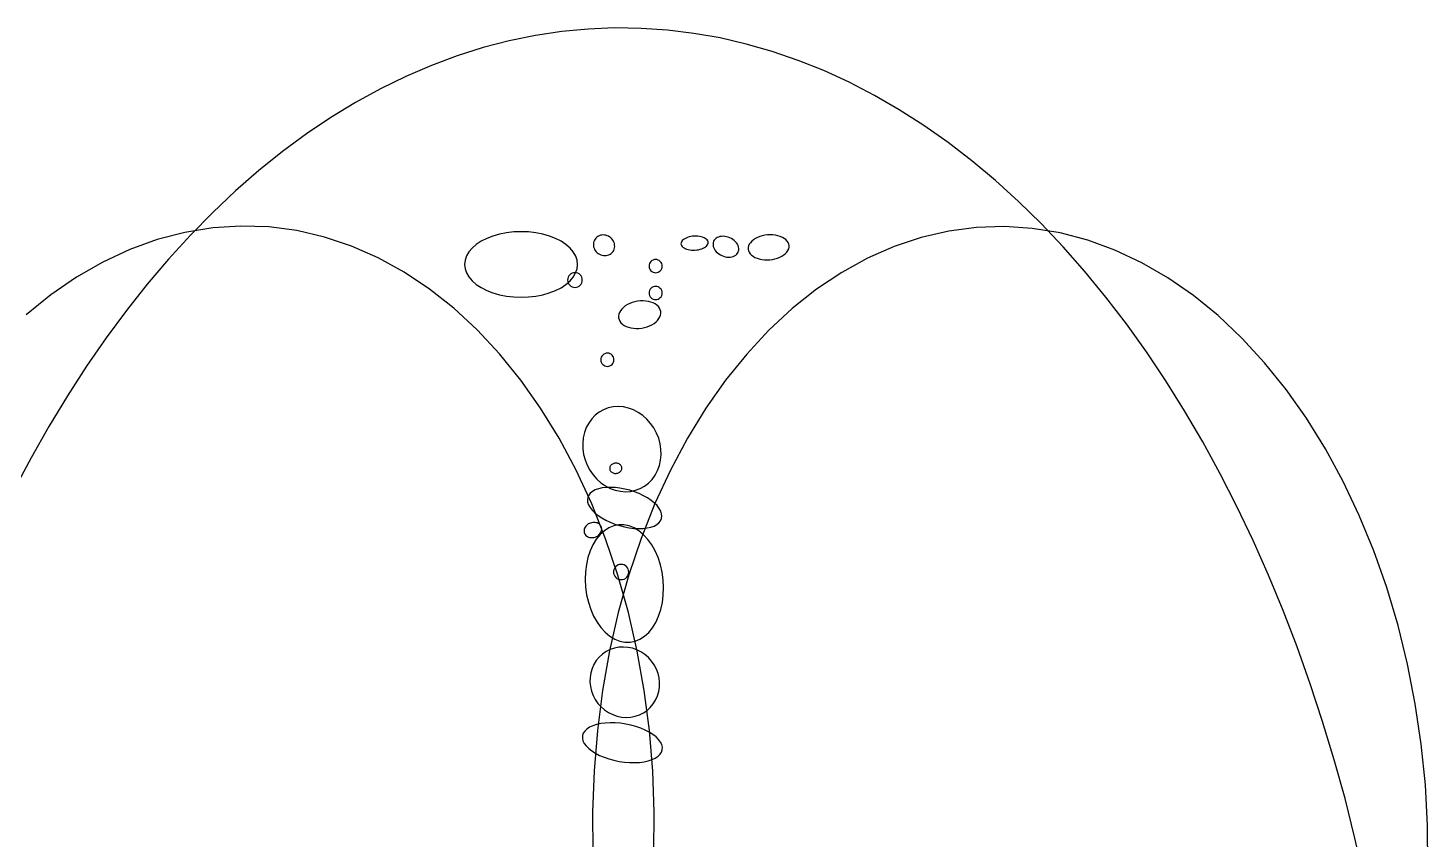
# Model space of a CAD drawing. Extents: x -1 to 217, y -22 to 302.
# Drawn here: x 35.5 to 99.3, y 101.5 to 138.5 of the extents above; entities that cross this region are included whole.
import ezdxf

# ---------------------------------------------------------------- set-up
doc = ezdxf.new("R2010")
doc.units = 0

msp = doc.modelspace()

# ---------------------------------------------------------------- linework, layer by layer
at = {"layer": 'CIRCLES'}
for p, q in [((63.836, 127.771), (63.819, 127.715)), ((63.864, 127.823), (63.836, 127.771)), ((63.901, 127.869), (63.864, 127.823)), ((63.947, 127.906), (63.901, 127.869)), ((63.999, 127.934), (63.947, 127.906)), ((64.055, 127.951), (63.999, 127.934)), ((64.114, 127.957), (64.055, 127.951)), ((64.173, 127.951), (64.114, 127.957)), ((64.229, 127.934), (64.173, 127.951)), ((64.281, 127.906), (64.229, 127.934)), ((64.327, 127.869), (64.281, 127.906)), ((64.364, 127.823), (64.327, 127.869)), ((64.392, 127.771), (64.364, 127.823)), ((64.409, 127.715), (64.392, 127.771)), ((60.122, 127.149), (60.103, 127.086)), ((60.153, 127.207), (60.122, 127.149)), ((60.194, 127.258), (60.153, 127.207)), ((60.245, 127.299), (60.194, 127.258)), ((60.303, 127.33), (60.245, 127.299)), ((60.366, 127.349), (60.303, 127.33)), ((60.431, 127.356), (60.366, 127.349)), ((60.496, 127.349), (60.431, 127.356)), ((60.559, 127.33), (60.496, 127.349)), ((60.617, 127.299), (60.559, 127.33)), ((60.667, 127.258), (60.617, 127.299)), ((60.709, 127.207), (60.667, 127.258)), ((60.74, 127.149), (60.709, 127.207)), ((60.759, 127.086), (60.74, 127.149)), ((63.819, 127.715), (63.813, 127.656)), ((63.813, 127.656), (63.819, 127.597)), ((63.819, 127.597), (63.836, 127.541)), ((63.836, 127.541), (63.864, 127.489)), ((63.864, 127.489), (63.901, 127.443)), ((63.901, 127.443), (63.947, 127.406)), ((63.947, 127.406), (63.999, 127.378)), ((63.999, 127.378), (64.055, 127.361)), ((64.055, 127.361), (64.114, 127.355)), ((64.114, 127.355), (64.173, 127.361)), ((64.173, 127.361), (64.229, 127.378)), ((64.229, 127.378), (64.281, 127.406)), ((64.281, 127.406), (64.327, 127.443)), ((64.327, 127.443), (64.364, 127.489)), ((64.364, 127.489), (64.392, 127.541)), ((64.392, 127.541), (64.409, 127.597)), ((64.415, 127.656), (64.409, 127.715)), ((64.409, 127.597), (64.415, 127.656)), ((60.103, 127.086), (60.096, 127.021)), ((60.096, 127.021), (60.103, 126.956)), ((60.103, 126.956), (60.122, 126.893)), ((60.122, 126.893), (60.153, 126.835)), ((60.153, 126.835), (60.194, 126.785)), ((60.194, 126.785), (60.245, 126.743)), ((60.245, 126.743), (60.303, 126.712)), ((60.303, 126.712), (60.366, 126.693)), ((60.366, 126.693), (60.431, 126.686)), ((60.431, 126.686), (60.496, 126.693)), ((60.496, 126.693), (60.559, 126.712)), ((60.559, 126.712), (60.617, 126.743)), ((60.617, 126.743), (60.667, 126.785)), ((60.667, 126.785), (60.709, 126.835)), ((60.709, 126.835), (60.74, 126.893)), ((60.74, 126.893), (60.759, 126.956)), ((60.766, 127.021), (60.759, 127.086)), ((60.759, 126.956), (60.766, 127.021)), ((63.819, 126.487), (63.813, 126.428)), ((63.836, 126.544), (63.819, 126.487)), ((63.864, 126.596), (63.836, 126.544)), ((63.901, 126.641), (63.864, 126.596)), ((63.947, 126.679), (63.901, 126.641)), ((63.999, 126.706), (63.947, 126.679)), ((64.055, 126.724), (63.999, 126.706)), ((64.114, 126.729), (64.055, 126.724)), ((64.173, 126.724), (64.114, 126.729)), ((64.229, 126.706), (64.173, 126.724)), ((64.281, 126.679), (64.229, 126.706)), ((64.327, 126.641), (64.281, 126.679)), ((64.364, 126.596), (64.327, 126.641)), ((64.392, 126.544), (64.364, 126.596)), ((64.409, 126.487), (64.392, 126.544)), ((64.415, 126.428), (64.409, 126.487)), ((63.813, 126.428), (63.819, 126.37)), ((63.819, 126.37), (63.836, 126.313)), ((63.836, 126.313), (63.864, 126.261)), ((63.864, 126.261), (63.901, 126.216)), ((63.901, 126.216), (63.947, 126.178)), ((63.947, 126.178), (63.999, 126.151)), ((63.999, 126.151), (64.055, 126.133)), ((64.055, 126.133), (64.114, 126.128)), ((64.114, 126.128), (64.173, 126.133)), ((64.173, 126.133), (64.229, 126.151)), ((64.229, 126.151), (64.281, 126.178)), ((64.281, 126.178), (64.327, 126.216)), ((64.327, 126.216), (64.364, 126.261)), ((64.364, 126.261), (64.392, 126.313)), ((64.392, 126.313), (64.409, 126.37)), ((64.409, 126.37), (64.415, 126.428)), ((61.617, 123.439), (61.612, 123.38)), ((61.612, 123.38), (61.617, 123.322)), ((61.635, 123.496), (61.617, 123.439)), ((61.617, 123.322), (61.635, 123.265)), ((61.662, 123.548), (61.635, 123.496)), ((61.7, 123.593), (61.662, 123.548)), ((61.745, 123.631), (61.7, 123.593)), ((61.797, 123.658), (61.745, 123.631)), ((61.854, 123.676), (61.797, 123.658)), ((61.913, 123.681), (61.854, 123.676)), ((61.971, 123.676), (61.913, 123.681)), ((62.028, 123.658), (61.971, 123.676)), ((62.08, 123.631), (62.028, 123.658)), ((62.125, 123.593), (62.08, 123.631)), ((62.163, 123.548), (62.125, 123.593)), ((62.19, 123.496), (62.163, 123.548)), ((62.208, 123.439), (62.19, 123.496)), ((62.19, 123.265), (62.208, 123.322)), ((62.213, 123.38), (62.208, 123.439)), ((62.208, 123.322), (62.213, 123.38)), ((61.635, 123.265), (61.662, 123.213)), ((61.662, 123.213), (61.7, 123.168)), ((61.7, 123.168), (61.745, 123.13)), ((61.745, 123.13), (61.797, 123.103)), ((61.797, 123.103), (61.854, 123.085)), ((61.854, 123.085), (61.913, 123.08)), ((61.913, 123.08), (61.971, 123.085)), ((61.971, 123.085), (62.028, 123.103)), ((62.028, 123.103), (62.08, 123.13)), ((62.08, 123.13), (62.125, 123.168)), ((62.125, 123.168), (62.163, 123.213)), ((62.163, 123.213), (62.19, 123.265)), ((62.197, 113.763), (62.191, 113.695)), ((62.191, 113.695), (62.197, 113.628)), ((62.217, 113.828), (62.197, 113.763)), ((62.249, 113.888), (62.217, 113.828)), ((62.293, 113.941), (62.249, 113.888)), ((62.345, 113.984), (62.293, 113.941)), ((62.405, 114.016), (62.345, 113.984)), ((62.471, 114.036), (62.405, 114.016)), ((62.538, 114.043), (62.471, 114.036)), ((62.606, 114.036), (62.538, 114.043)), ((62.671, 114.016), (62.606, 114.036)), ((62.731, 113.984), (62.671, 114.016)), ((62.784, 113.941), (62.731, 113.984)), ((62.827, 113.888), (62.784, 113.941)), ((62.859, 113.828), (62.827, 113.888)), ((62.879, 113.763), (62.859, 113.828)), ((62.886, 113.695), (62.879, 113.763)), ((62.879, 113.628), (62.886, 113.695)), ((62.197, 113.628), (62.217, 113.562)), ((62.217, 113.562), (62.249, 113.502)), ((62.249, 113.502), (62.293, 113.45)), ((62.293, 113.45), (62.345, 113.406)), ((62.345, 113.406), (62.405, 113.374)), ((62.405, 113.374), (62.471, 113.355)), ((62.471, 113.355), (62.538, 113.348)), ((62.538, 113.348), (62.606, 113.355)), ((62.606, 113.355), (62.671, 113.374)), ((62.671, 113.374), (62.731, 113.406)), ((62.731, 113.406), (62.784, 113.45)), ((62.784, 113.45), (62.827, 113.502)), ((62.827, 113.502), (62.859, 113.562)), ((62.859, 113.562), (62.879, 113.628))]:
    msp.add_line(p, q, dxfattribs=at)
at = {"layer": 'ELLIPSES'}
for p, q in [((58.632, 138.18), (57.436, 137.935)), ((59.832, 138.36), (58.632, 138.18)), ((61.036, 138.474), (59.832, 138.36)), ((62.242, 138.524), (61.036, 138.474)), ((63.447, 138.507), (62.242, 138.524)), ((64.652, 138.426), (63.447, 138.507)), ((65.855, 138.279), (64.652, 138.426)), ((67.053, 138.068), (65.855, 138.279)), ((68.247, 137.791), (67.053, 138.068)), ((56.245, 137.626), (55.062, 137.252)), ((57.436, 137.935), (56.245, 137.626)), ((69.434, 137.45), (68.247, 137.791)), ((70.614, 137.045), (69.434, 137.45)), ((53.887, 136.815), (52.722, 136.314)), ((55.062, 137.252), (53.887, 136.815)), ((71.784, 136.576), (70.614, 137.045)), ((52.722, 136.314), (51.568, 135.75)), ((72.944, 136.044), (71.784, 136.576)), ((74.092, 135.449), (72.944, 136.044)), ((51.568, 135.75), (50.426, 135.124)), ((75.227, 134.793), (74.092, 135.449)), ((50.426, 135.124), (49.298, 134.436)), ((76.348, 134.075), (75.227, 134.793)), ((49.298, 134.436), (48.185, 133.688)), ((48.185, 133.688), (47.089, 132.879)), ((77.453, 133.297), (76.348, 134.075)), ((47.089, 132.879), (46.009, 132.012)), ((78.542, 132.459), (77.453, 133.297)), ((79.612, 131.564), (78.542, 132.459)), ((46.009, 132.012), (44.949, 131.087)), ((44.949, 131.087), (43.908, 130.105)), ((80.663, 130.61), (79.612, 131.564)), ((81.694, 129.6), (80.663, 130.61)), ((43.908, 130.105), (42.889, 129.067)), ((42.639, 129.194), (41.374, 128.864)), ((42.889, 129.067), (41.891, 127.974)), ((43.914, 129.401), (42.639, 129.194)), ((45.193, 129.484), (43.914, 129.401)), ((46.471, 129.441), (45.193, 129.484)), ((47.742, 129.274), (46.471, 129.441)), ((49.001, 128.982), (47.742, 129.274)), ((56.689, 129.027), (56.408, 128.918)), ((56.991, 129.113), (56.689, 129.027)), ((57.31, 129.176), (56.991, 129.113)), ((57.641, 129.214), (57.31, 129.176)), ((57.977, 129.226), (57.641, 129.214)), ((58.313, 129.213), (57.977, 129.226)), ((58.644, 129.175), (58.313, 129.213)), ((58.963, 129.112), (58.644, 129.175)), ((59.265, 129.025), (58.963, 129.112)), ((59.545, 128.916), (59.265, 129.025)), ((61.536, 129.04), (61.482, 129.012)), ((61.595, 129.061), (61.536, 129.04)), ((61.656, 129.074), (61.595, 129.061)), ((61.718, 129.078), (61.656, 129.074)), ((61.782, 129.075), (61.718, 129.078)), ((61.845, 129.064), (61.782, 129.075)), ((61.907, 129.044), (61.845, 129.064)), ((61.966, 129.018), (61.907, 129.044)), ((62.022, 128.984), (61.966, 129.018)), ((65.796, 129.015), (65.716, 129.003)), ((65.876, 129.021), (65.796, 129.015)), ((65.958, 129.022), (65.876, 129.021)), ((66.038, 129.018), (65.958, 129.022)), ((66.115, 129.008), (66.038, 129.018)), ((67.193, 129.016), (67.119, 129.014)), ((67.269, 129.01), (67.193, 129.016)), ((68.98, 129.037), (68.867, 129.004)), ((69.099, 129.062), (68.98, 129.037)), ((69.22, 129.077), (69.099, 129.062)), ((69.343, 129.083), (69.22, 129.077)), ((69.464, 129.078), (69.343, 129.083)), ((69.582, 129.064), (69.464, 129.078)), ((69.694, 129.041), (69.582, 129.064)), ((69.799, 129.009), (69.694, 129.041)), ((77.484, 129.254), (76.231, 128.964)), ((78.75, 129.42), (77.484, 129.254)), ((80.022, 129.461), (78.75, 129.42)), ((81.295, 129.378), (80.022, 129.461)), ((82.565, 129.17), (81.295, 129.378)), ((82.703, 128.535), (81.694, 129.6)), ((83.823, 128.838), (82.565, 129.17)), ((40.125, 128.411), (38.897, 127.838)), ((41.374, 128.864), (40.125, 128.411)), ((50.241, 128.568), (49.001, 128.982)), ((51.457, 128.033), (50.241, 128.568)), ((55.745, 128.48), (55.596, 128.304)), ((55.933, 128.642), (55.745, 128.48)), ((56.155, 128.789), (55.933, 128.642)), ((56.408, 128.918), (56.155, 128.789)), ((59.798, 128.787), (59.545, 128.916)), ((60.02, 128.64), (59.798, 128.787)), ((60.208, 128.477), (60.02, 128.64)), ((60.357, 128.302), (60.208, 128.477)), ((61.281, 128.723), (61.274, 128.662)), ((61.274, 128.662), (61.275, 128.6)), ((61.275, 128.6), (61.285, 128.539)), ((61.296, 128.782), (61.281, 128.723)), ((61.285, 128.539), (61.302, 128.478)), ((61.32, 128.838), (61.296, 128.782)), ((61.302, 128.478), (61.328, 128.42)), ((61.35, 128.889), (61.32, 128.838)), ((61.328, 128.42), (61.36, 128.365)), ((61.388, 128.936), (61.35, 128.889)), ((61.432, 128.978), (61.388, 128.936)), ((61.482, 129.012), (61.432, 128.978)), ((62.073, 128.944), (62.022, 128.984)), ((62.118, 128.898), (62.073, 128.944)), ((62.158, 128.847), (62.118, 128.898)), ((62.191, 128.791), (62.158, 128.847)), ((62.216, 128.733), (62.191, 128.791)), ((62.199, 128.374), (62.222, 128.43)), ((62.234, 128.673), (62.216, 128.733)), ((62.222, 128.43), (62.237, 128.488)), ((62.243, 128.611), (62.234, 128.673)), ((62.237, 128.488), (62.244, 128.549)), ((62.244, 128.549), (62.243, 128.611)), ((65.274, 128.717), (65.27, 128.676)), ((65.27, 128.676), (65.278, 128.635)), ((65.288, 128.759), (65.274, 128.717)), ((65.278, 128.635), (65.295, 128.595)), ((65.312, 128.799), (65.288, 128.759)), ((65.295, 128.595), (65.323, 128.557)), ((65.346, 128.838), (65.312, 128.799)), ((65.323, 128.557), (65.361, 128.521)), ((65.39, 128.874), (65.346, 128.838)), ((65.361, 128.521), (65.408, 128.489)), ((65.442, 128.908), (65.39, 128.874)), ((65.408, 128.489), (65.463, 128.46)), ((65.502, 128.938), (65.442, 128.908)), ((65.463, 128.46), (65.525, 128.436)), ((65.568, 128.964), (65.502, 128.938)), ((65.525, 128.436), (65.593, 128.416)), ((65.64, 128.986), (65.568, 128.964)), ((65.593, 128.416), (65.667, 128.401)), ((65.716, 129.003), (65.64, 128.986)), ((65.667, 128.401), (65.745, 128.391)), ((65.745, 128.391), (65.825, 128.387)), ((65.825, 128.387), (65.906, 128.388)), ((65.906, 128.388), (65.987, 128.395)), ((65.987, 128.395), (66.066, 128.406)), ((66.066, 128.406), (66.142, 128.423)), ((66.189, 128.993), (66.115, 129.008)), ((66.142, 128.423), (66.214, 128.445)), ((66.257, 128.973), (66.189, 128.993)), ((66.214, 128.445), (66.28, 128.471)), ((66.32, 128.949), (66.257, 128.973)), ((66.28, 128.471), (66.34, 128.501)), ((66.374, 128.92), (66.32, 128.949)), ((66.34, 128.501), (66.392, 128.535)), ((66.421, 128.888), (66.374, 128.92)), ((66.392, 128.535), (66.436, 128.571)), ((66.459, 128.852), (66.421, 128.888)), ((66.436, 128.571), (66.47, 128.61)), ((66.487, 128.814), (66.459, 128.852)), ((66.47, 128.61), (66.494, 128.65)), ((66.504, 128.774), (66.487, 128.814)), ((66.494, 128.65), (66.508, 128.692)), ((66.512, 128.733), (66.504, 128.774)), ((66.508, 128.692), (66.512, 128.733)), ((66.739, 128.733), (66.73, 128.675)), ((66.73, 128.675), (66.731, 128.614)), ((66.731, 128.614), (66.742, 128.552)), ((66.757, 128.789), (66.739, 128.733)), ((66.742, 128.552), (66.763, 128.49)), ((66.786, 128.839), (66.757, 128.789)), ((66.763, 128.49), (66.794, 128.429)), ((66.823, 128.885), (66.786, 128.839)), ((66.794, 128.429), (66.833, 128.369)), ((66.869, 128.925), (66.823, 128.885)), ((66.922, 128.958), (66.869, 128.925)), ((66.983, 128.984), (66.922, 128.958)), ((67.049, 129.003), (66.983, 128.984)), ((67.119, 129.014), (67.049, 129.003)), ((67.346, 128.997), (67.269, 129.01)), ((67.423, 128.975), (67.346, 128.997)), ((67.497, 128.946), (67.423, 128.975)), ((67.569, 128.911), (67.497, 128.946)), ((67.636, 128.868), (67.569, 128.911)), ((67.698, 128.82), (67.636, 128.868)), ((67.753, 128.768), (67.698, 128.82)), ((67.801, 128.711), (67.753, 128.768)), ((67.84, 128.652), (67.801, 128.711)), ((67.871, 128.591), (67.84, 128.652)), ((67.892, 128.528), (67.871, 128.591)), ((67.903, 128.466), (67.892, 128.528)), ((67.896, 128.347), (67.904, 128.406)), ((67.904, 128.406), (67.903, 128.466)), ((68.336, 128.507), (68.334, 128.432)), ((68.334, 128.432), (68.349, 128.359)), ((68.354, 128.581), (68.336, 128.507)), ((68.387, 128.655), (68.354, 128.581)), ((68.435, 128.725), (68.387, 128.655)), ((68.498, 128.793), (68.435, 128.725)), ((68.574, 128.855), (68.498, 128.793)), ((68.662, 128.912), (68.574, 128.855)), ((68.76, 128.962), (68.662, 128.912)), ((68.867, 129.004), (68.76, 128.962)), ((69.895, 128.968), (69.799, 129.009)), ((69.981, 128.919), (69.895, 128.968)), ((70.054, 128.863), (69.981, 128.919)), ((70.113, 128.801), (70.054, 128.863)), ((70.159, 128.735), (70.113, 128.801)), ((70.15, 128.369), (70.184, 128.442)), ((70.189, 128.664), (70.159, 128.735)), ((70.184, 128.442), (70.201, 128.517)), ((70.203, 128.591), (70.189, 128.664)), ((70.201, 128.517), (70.203, 128.591)), ((74.996, 128.552), (73.785, 128.019)), ((76.231, 128.964), (74.996, 128.552)), ((83.69, 127.416), (82.703, 128.535)), ((85.067, 128.384), (83.823, 128.838)), ((86.288, 127.811), (85.067, 128.384)), ((38.897, 127.838), (37.696, 127.148)), ((41.891, 127.974), (40.917, 126.828)), ((52.644, 127.38), (51.457, 128.033)), ((55.422, 127.927), (55.4, 127.732)), ((55.488, 128.119), (55.422, 127.927)), ((55.596, 128.304), (55.488, 128.119)), ((60.465, 128.116), (60.357, 128.302)), ((60.53, 127.924), (60.465, 128.116)), ((60.552, 127.729), (60.53, 127.924)), ((61.36, 128.365), (61.4, 128.314)), ((61.4, 128.314), (61.446, 128.268)), ((61.446, 128.268), (61.497, 128.228)), ((61.497, 128.228), (61.553, 128.194)), ((61.553, 128.194), (61.612, 128.167)), ((61.612, 128.167), (61.673, 128.148)), ((61.673, 128.148), (61.737, 128.136)), ((61.737, 128.136), (61.8, 128.133)), ((61.8, 128.133), (61.863, 128.138)), ((61.863, 128.138), (61.924, 128.151)), ((61.924, 128.151), (61.982, 128.171)), ((61.982, 128.171), (62.037, 128.199)), ((62.037, 128.199), (62.086, 128.234)), ((62.086, 128.234), (62.13, 128.275)), ((62.13, 128.275), (62.168, 128.322)), ((62.168, 128.322), (62.199, 128.374)), ((66.833, 128.369), (66.881, 128.313)), ((66.881, 128.313), (66.936, 128.26)), ((66.936, 128.26), (66.998, 128.212)), ((66.998, 128.212), (67.065, 128.17)), ((67.065, 128.17), (67.137, 128.134)), ((67.137, 128.134), (67.212, 128.105)), ((67.212, 128.105), (67.288, 128.084)), ((67.288, 128.084), (67.365, 128.07)), ((67.365, 128.07), (67.441, 128.064)), ((67.441, 128.064), (67.515, 128.067)), ((67.515, 128.067), (67.586, 128.077)), ((67.586, 128.077), (67.652, 128.096)), ((67.652, 128.096), (67.712, 128.122)), ((67.712, 128.122), (67.765, 128.155)), ((67.765, 128.155), (67.811, 128.195)), ((67.811, 128.195), (67.849, 128.241)), ((67.849, 128.241), (67.877, 128.292)), ((67.877, 128.292), (67.896, 128.347)), ((68.349, 128.359), (68.379, 128.288)), ((68.379, 128.288), (68.424, 128.222)), ((68.424, 128.222), (68.484, 128.16)), ((68.484, 128.16), (68.557, 128.104)), ((68.557, 128.104), (68.642, 128.055)), ((68.642, 128.055), (68.738, 128.014)), ((68.738, 128.014), (68.843, 127.982)), ((68.843, 127.982), (68.956, 127.959)), ((68.956, 127.959), (69.073, 127.945)), ((69.073, 127.945), (69.194, 127.94)), ((69.194, 127.94), (69.317, 127.946)), ((69.317, 127.946), (69.438, 127.961)), ((69.438, 127.961), (69.557, 127.986)), ((69.557, 127.986), (69.671, 128.019)), ((69.671, 128.019), (69.777, 128.062)), ((69.777, 128.062), (69.876, 128.111)), ((69.876, 128.111), (69.963, 128.168)), ((69.963, 128.168), (70.039, 128.23)), ((70.039, 128.23), (70.102, 128.298)), ((70.102, 128.298), (70.15, 128.369)), ((73.785, 128.019), (72.603, 127.367)), ((87.484, 127.119), (86.288, 127.811)), ((37.696, 127.148), (36.527, 126.343)), ((53.796, 126.611), (52.644, 127.38)), ((55.4, 127.732), (55.422, 127.537)), ((55.422, 127.537), (55.487, 127.345)), ((55.487, 127.345), (55.596, 127.159)), ((55.596, 127.159), (55.744, 126.984)), ((60.207, 126.981), (60.356, 127.157)), ((60.356, 127.157), (60.464, 127.342)), ((60.464, 127.342), (60.53, 127.534)), ((60.53, 127.534), (60.552, 127.729)), ((72.603, 127.367), (71.455, 126.6)), ((84.652, 126.244), (83.69, 127.416)), ((88.646, 126.314), (87.484, 127.119)), ((40.917, 126.828), (39.967, 125.63)), ((54.909, 125.73), (53.796, 126.611)), ((55.744, 126.984), (55.932, 126.821)), ((55.932, 126.821), (56.154, 126.674)), ((56.154, 126.674), (56.407, 126.545)), ((56.407, 126.545), (56.687, 126.436)), ((59.263, 126.434), (59.544, 126.543)), ((59.544, 126.543), (59.797, 126.672)), ((59.797, 126.672), (60.019, 126.819)), ((60.019, 126.819), (60.207, 126.981)), ((71.455, 126.6), (70.347, 125.72)), ((36.527, 126.343), (35.395, 125.427)), ((56.687, 126.436), (56.989, 126.349)), ((56.989, 126.349), (57.308, 126.286)), ((57.308, 126.286), (57.639, 126.248)), ((57.639, 126.248), (57.975, 126.235)), ((57.975, 126.235), (58.311, 126.247)), ((58.311, 126.247), (58.642, 126.285)), ((58.642, 126.285), (58.961, 126.348)), ((58.961, 126.348), (59.263, 126.434)), ((62.727, 125.837), (62.64, 125.77)), ((62.824, 125.898), (62.727, 125.837)), ((62.932, 125.95), (62.824, 125.898)), ((63.047, 125.994), (62.932, 125.95)), ((63.168, 126.028), (63.047, 125.994)), ((63.293, 126.052), (63.168, 126.028)), ((63.419, 126.066), (63.293, 126.052)), ((63.545, 126.069), (63.419, 126.066)), ((63.668, 126.061), (63.545, 126.069)), ((63.786, 126.043), (63.668, 126.061)), ((63.897, 126.014), (63.786, 126.043)), ((64, 125.975), (63.897, 126.014)), ((64.092, 125.927), (64, 125.975)), ((64.172, 125.871), (64.092, 125.927)), ((64.238, 125.807), (64.172, 125.871)), ((85.59, 125.02), (84.652, 126.244)), ((89.772, 125.397), (88.646, 126.314)), ((39.967, 125.63), (39.043, 124.38)), ((55.977, 124.741), (54.909, 125.73)), ((62.433, 125.458), (62.42, 125.375)), ((62.42, 125.375), (62.424, 125.294)), ((62.424, 125.294), (62.444, 125.215)), ((62.462, 125.54), (62.433, 125.458)), ((62.444, 125.215), (62.481, 125.14)), ((62.506, 125.62), (62.462, 125.54)), ((62.566, 125.697), (62.506, 125.62)), ((62.64, 125.77), (62.566, 125.697)), ((64.204, 125.18), (64.264, 125.258)), ((64.29, 125.738), (64.238, 125.807)), ((64.264, 125.258), (64.309, 125.338)), ((64.326, 125.663), (64.29, 125.738)), ((64.309, 125.338), (64.338, 125.42)), ((64.347, 125.584), (64.326, 125.663)), ((64.338, 125.42), (64.35, 125.502)), ((64.35, 125.502), (64.347, 125.584)), ((70.347, 125.72), (69.283, 124.733)), ((90.855, 124.374), (89.772, 125.397)), ((56.995, 123.648), (55.977, 124.741)), ((62.481, 125.14), (62.532, 125.07)), ((62.532, 125.07), (62.599, 125.007)), ((62.599, 125.007), (62.679, 124.95)), ((62.679, 124.95), (62.771, 124.903)), ((62.771, 124.903), (62.873, 124.864)), ((62.873, 124.864), (62.985, 124.835)), ((62.985, 124.835), (63.103, 124.817)), ((63.103, 124.817), (63.226, 124.809)), ((63.226, 124.809), (63.351, 124.812)), ((63.351, 124.812), (63.478, 124.825)), ((63.478, 124.825), (63.602, 124.849)), ((63.602, 124.849), (63.723, 124.884)), ((63.723, 124.884), (63.839, 124.927)), ((63.839, 124.927), (63.946, 124.98)), ((63.946, 124.98), (64.044, 125.04)), ((64.044, 125.04), (64.13, 125.107)), ((64.13, 125.107), (64.204, 125.18)), ((69.283, 124.733), (68.268, 123.642)), ((86.501, 123.747), (85.59, 125.02)), ((39.043, 124.38), (38.145, 123.082)), ((91.891, 123.249), (90.855, 124.374)), ((57.96, 122.456), (56.995, 123.648)), ((68.268, 123.642), (67.307, 122.452)), ((87.386, 122.425), (86.501, 123.747)), ((38.145, 123.082), (37.275, 121.736)), ((92.876, 122.026), (91.891, 123.249)), ((58.866, 121.171), (57.96, 122.456)), ((67.307, 122.452), (66.404, 121.168)), ((88.242, 121.055), (87.386, 122.425)), ((93.804, 120.712), (92.876, 122.026)), ((37.275, 121.736), (36.434, 120.343)), ((59.709, 119.797), (58.866, 121.171)), ((61.357, 120.851), (61.196, 120.684)), ((61.538, 120.991), (61.357, 120.851)), ((61.738, 121.102), (61.538, 120.991)), ((61.952, 121.183), (61.738, 121.102)), ((62.176, 121.231), (61.952, 121.183)), ((62.407, 121.247), (62.176, 121.231)), ((62.641, 121.229), (62.407, 121.247)), ((62.874, 121.178), (62.641, 121.229)), ((63.102, 121.096), (62.874, 121.178)), ((63.321, 120.982), (63.102, 121.096)), ((63.526, 120.84), (63.321, 120.982)), ((63.716, 120.671), (63.526, 120.84)), ((66.404, 121.168), (65.563, 119.797)), ((89.07, 119.64), (88.242, 121.055)), ((94.671, 119.312), (93.804, 120.712)), ((36.434, 120.343), (35.622, 118.905)), ((60.947, 120.283), (60.863, 120.056)), ((61.058, 120.494), (60.947, 120.283)), ((61.196, 120.684), (61.058, 120.494)), ((63.886, 120.48), (63.716, 120.671)), ((64.034, 120.268), (63.886, 120.48)), ((64.156, 120.039), (64.034, 120.268)), ((60.487, 118.342), (59.709, 119.797)), ((60.809, 119.815), (60.785, 119.566)), ((60.785, 119.566), (60.791, 119.313)), ((60.863, 120.056), (60.809, 119.815)), ((64.252, 119.798), (64.156, 120.039)), ((64.319, 119.549), (64.252, 119.798)), ((64.356, 119.295), (64.319, 119.549)), ((65.563, 119.797), (64.788, 118.343)), ((89.867, 118.181), (89.07, 119.64)), ((35.622, 118.905), (34.84, 117.424)), ((60.791, 119.313), (60.828, 119.059)), ((60.828, 119.059), (60.895, 118.81)), ((60.895, 118.81), (60.991, 118.569)), ((64.338, 118.792), (64.362, 119.041)), ((64.362, 119.041), (64.356, 119.295)), ((95.475, 117.833), (94.671, 119.312)), ((61.195, 116.812), (60.487, 118.342)), ((60.991, 118.569), (61.113, 118.34)), ((61.113, 118.34), (61.261, 118.128)), ((62.021, 118.471), (62.016, 118.44)), ((62.016, 118.44), (62.016, 118.41)), ((62.016, 118.41), (62.02, 118.379)), ((62.02, 118.379), (62.029, 118.35)), ((62.031, 118.501), (62.021, 118.471)), ((62.029, 118.35), (62.043, 118.322)), ((62.045, 118.529), (62.031, 118.501)), ((62.043, 118.322), (62.061, 118.296)), ((62.063, 118.556), (62.045, 118.529)), ((62.061, 118.296), (62.083, 118.272)), ((62.085, 118.581), (62.063, 118.556)), ((62.083, 118.272), (62.109, 118.25)), ((62.111, 118.603), (62.085, 118.581)), ((62.109, 118.25), (62.137, 118.232)), ((62.14, 118.622), (62.111, 118.603)), ((62.137, 118.232), (62.169, 118.217)), ((62.172, 118.638), (62.14, 118.622)), ((62.169, 118.217), (62.202, 118.206)), ((62.206, 118.65), (62.172, 118.638)), ((62.202, 118.206), (62.237, 118.198)), ((62.241, 118.658), (62.206, 118.65)), ((62.237, 118.198), (62.273, 118.195)), ((62.277, 118.663), (62.241, 118.658)), ((62.273, 118.195), (62.31, 118.196)), ((62.314, 118.663), (62.277, 118.663)), ((62.31, 118.196), (62.346, 118.2)), ((62.35, 118.66), (62.314, 118.663)), ((62.346, 118.2), (62.381, 118.209)), ((62.385, 118.653), (62.35, 118.66)), ((62.381, 118.209), (62.415, 118.221)), ((62.418, 118.641), (62.385, 118.653)), ((62.415, 118.221), (62.447, 118.237)), ((62.45, 118.626), (62.418, 118.641)), ((62.447, 118.237), (62.476, 118.256)), ((62.479, 118.608), (62.45, 118.626)), ((62.476, 118.256), (62.502, 118.278)), ((62.504, 118.587), (62.479, 118.608)), ((62.502, 118.278), (62.524, 118.302)), ((62.526, 118.563), (62.504, 118.587)), ((62.524, 118.302), (62.542, 118.329)), ((62.544, 118.537), (62.526, 118.563)), ((62.542, 118.329), (62.557, 118.358)), ((62.558, 118.509), (62.544, 118.537)), ((62.557, 118.358), (62.566, 118.388)), ((62.567, 118.479), (62.558, 118.509)), ((62.566, 118.388), (62.571, 118.418)), ((62.571, 118.449), (62.567, 118.479)), ((62.571, 118.418), (62.571, 118.449)), ((64.788, 118.343), (64.082, 116.815)), ((64.088, 118.114), (64.2, 118.325)), ((64.2, 118.325), (64.283, 118.552)), ((64.283, 118.552), (64.338, 118.792)), ((90.634, 116.679), (89.867, 118.181)), ((61.261, 118.128), (61.431, 117.936)), ((61.431, 117.936), (61.62, 117.768)), ((61.671, 117.531), (61.502, 117.494)), ((61.62, 117.768), (61.826, 117.626)), ((61.856, 117.553), (61.671, 117.531)), ((61.826, 117.626), (62.045, 117.512)), ((62.057, 117.559), (61.856, 117.553)), ((62.268, 117.549), (62.057, 117.559)), ((62.486, 117.522), (62.268, 117.549)), ((62.708, 117.481), (62.486, 117.522)), ((63.409, 117.505), (63.608, 117.617)), ((63.608, 117.617), (63.79, 117.757)), ((63.79, 117.757), (63.951, 117.924)), ((63.951, 117.924), (64.088, 118.114)), ((96.211, 116.281), (95.475, 117.833)), ((61.013, 117.104), (60.997, 116.994)), ((60.997, 116.994), (61.01, 116.879)), ((61.058, 117.205), (61.013, 117.104)), ((61.13, 117.296), (61.058, 117.205)), ((61.23, 117.375), (61.13, 117.296)), ((61.355, 117.442), (61.23, 117.375)), ((61.502, 117.494), (61.355, 117.442)), ((62.045, 117.512), (62.273, 117.429)), ((62.273, 117.429), (62.506, 117.379)), ((62.506, 117.379), (62.74, 117.361)), ((62.93, 117.424), (62.708, 117.481)), ((62.74, 117.361), (62.971, 117.376)), ((63.148, 117.354), (62.93, 117.424)), ((62.971, 117.376), (63.195, 117.425)), ((63.359, 117.271), (63.148, 117.354)), ((63.195, 117.425), (63.409, 117.505)), ((63.558, 117.177), (63.359, 117.271)), ((63.742, 117.073), (63.558, 117.177)), ((63.908, 116.962), (63.742, 117.073)), ((64.054, 116.844), (63.908, 116.962)), ((61.01, 116.879), (61.052, 116.758)), ((61.052, 116.758), (61.122, 116.636)), ((61.122, 116.636), (61.22, 116.513)), ((61.83, 115.214), (61.195, 116.812)), ((61.22, 116.513), (61.342, 116.392)), ((61.342, 116.392), (61.488, 116.274)), ((61.488, 116.274), (61.654, 116.163)), ((64.082, 116.815), (63.449, 115.218)), ((64.177, 116.723), (64.054, 116.844)), ((64.274, 116.6), (64.177, 116.723)), ((64.344, 116.478), (64.274, 116.6)), ((64.386, 116.357), (64.344, 116.478)), ((64.383, 116.132), (64.399, 116.242)), ((64.399, 116.242), (64.386, 116.357)), ((91.369, 115.137), (90.634, 116.679)), ((96.875, 114.662), (96.211, 116.281)), ((60.847, 115.611), (60.845, 115.566)), ((60.857, 115.656), (60.847, 115.611)), ((60.873, 115.701), (60.857, 115.656)), ((60.896, 115.743), (60.873, 115.701)), ((60.925, 115.784), (60.896, 115.743)), ((60.959, 115.822), (60.925, 115.784)), ((60.999, 115.856), (60.959, 115.822)), ((61.042, 115.886), (60.999, 115.856)), ((61.09, 115.911), (61.042, 115.886)), ((61.139, 115.931), (61.09, 115.911)), ((61.191, 115.946), (61.139, 115.931)), ((61.244, 115.955), (61.191, 115.946)), ((61.297, 115.958), (61.244, 115.955)), ((61.349, 115.955), (61.297, 115.958)), ((61.399, 115.946), (61.349, 115.955)), ((61.447, 115.932), (61.399, 115.946)), ((61.491, 115.912), (61.447, 115.932)), ((61.531, 115.887), (61.491, 115.912)), ((61.566, 115.857), (61.531, 115.887)), ((61.596, 115.823), (61.566, 115.857)), ((61.62, 115.785), (61.596, 115.823)), ((61.638, 115.744), (61.62, 115.785)), ((61.649, 115.701), (61.638, 115.744)), ((61.641, 115.566), (61.65, 115.612)), ((61.653, 115.657), (61.649, 115.701)), ((61.65, 115.612), (61.653, 115.657)), ((61.654, 116.163), (61.838, 116.059)), ((61.982, 115.71), (61.774, 115.577)), ((61.838, 116.059), (62.037, 115.965)), ((62.203, 115.8), (61.982, 115.71)), ((62.037, 115.965), (62.248, 115.882)), ((62.432, 115.845), (62.203, 115.8)), ((62.248, 115.882), (62.466, 115.812)), ((62.665, 115.845), (62.432, 115.845)), ((62.466, 115.812), (62.688, 115.755)), ((62.899, 115.798), (62.665, 115.845)), ((62.688, 115.755), (62.91, 115.714)), ((63.129, 115.706), (62.899, 115.798)), ((62.91, 115.714), (63.128, 115.687)), ((63.128, 115.687), (63.339, 115.677)), ((63.352, 115.572), (63.129, 115.706)), ((63.339, 115.677), (63.54, 115.683)), ((63.54, 115.683), (63.725, 115.705)), ((63.725, 115.705), (63.894, 115.742)), ((63.894, 115.742), (64.041, 115.794)), ((64.041, 115.794), (64.166, 115.861)), ((64.166, 115.861), (64.266, 115.94)), ((64.266, 115.94), (64.339, 116.031)), ((64.339, 116.031), (64.383, 116.132)), ((60.845, 115.566), (60.849, 115.521)), ((60.849, 115.521), (60.86, 115.478)), ((60.86, 115.478), (60.877, 115.438)), ((60.877, 115.438), (60.901, 115.4)), ((60.901, 115.4), (60.931, 115.366)), ((60.931, 115.366), (60.967, 115.336)), ((60.967, 115.336), (61.007, 115.311)), ((61.007, 115.311), (61.051, 115.291)), ((61.051, 115.291), (61.099, 115.276)), ((61.099, 115.276), (61.149, 115.268)), ((61.149, 115.268), (61.201, 115.265)), ((61.201, 115.265), (61.254, 115.268)), ((61.254, 115.268), (61.307, 115.277)), ((61.407, 115.189), (61.255, 114.942)), ((61.307, 115.277), (61.358, 115.291)), ((61.358, 115.291), (61.408, 115.311)), ((61.581, 115.402), (61.407, 115.189)), ((61.408, 115.311), (61.455, 115.337)), ((61.455, 115.337), (61.499, 115.366)), ((61.499, 115.366), (61.538, 115.401)), ((61.538, 115.401), (61.573, 115.438)), ((61.573, 115.438), (61.601, 115.479)), ((61.774, 115.577), (61.581, 115.402)), ((61.601, 115.479), (61.624, 115.522)), ((61.624, 115.522), (61.641, 115.566)), ((62.39, 113.554), (61.83, 115.214)), ((63.449, 115.218), (62.89, 113.56)), ((63.563, 115.395), (63.352, 115.572)), ((63.759, 115.181), (63.563, 115.395)), ((63.937, 114.933), (63.759, 115.181)), ((92.072, 113.556), (91.369, 115.137)), ((61.026, 114.361), (60.954, 114.037)), ((61.127, 114.664), (61.026, 114.361)), ((61.255, 114.942), (61.127, 114.664)), ((64.093, 114.654), (63.937, 114.933)), ((64.226, 114.35), (64.093, 114.654)), ((64.332, 114.026), (64.226, 114.35)), ((97.466, 112.985), (96.875, 114.662)), ((60.911, 113.698), (60.899, 113.351)), ((60.954, 114.037), (60.911, 113.698)), ((64.41, 113.687), (64.332, 114.026)), ((64.459, 113.339), (64.41, 113.687)), ((60.899, 113.351), (60.917, 113)), ((62.871, 111.841), (62.39, 113.554)), ((62.89, 113.56), (62.41, 111.849)), ((64.477, 112.988), (64.459, 113.339)), ((92.741, 111.938), (92.072, 113.556)), ((60.917, 113), (60.966, 112.652)), ((60.966, 112.652), (61.044, 112.313)), ((64.422, 112.302), (64.464, 112.64)), ((64.464, 112.64), (64.477, 112.988)), ((97.98, 111.257), (97.466, 112.985)), ((61.044, 112.313), (61.15, 111.989)), ((61.15, 111.989), (61.282, 111.685)), ((62.41, 111.849), (62.009, 110.091)), ((63.272, 110.082), (62.871, 111.841)), ((64.248, 111.675), (64.349, 111.978)), ((64.349, 111.978), (64.422, 112.302)), ((93.376, 110.284), (92.741, 111.938)), ((61.282, 111.685), (61.439, 111.406)), ((61.439, 111.406), (61.617, 111.158)), ((61.617, 111.158), (61.813, 110.943)), ((63.795, 110.937), (63.969, 111.15)), ((63.969, 111.15), (64.121, 111.397)), ((64.121, 111.397), (64.248, 111.675)), ((98.414, 109.485), (97.98, 111.257)), ((61.813, 110.943), (62.024, 110.767)), ((62.024, 110.767), (62.247, 110.632)), ((62.247, 110.632), (62.477, 110.541)), ((62.477, 110.541), (62.71, 110.494)), ((62.71, 110.494), (62.944, 110.494)), ((62.944, 110.494), (63.173, 110.539)), ((63.173, 110.539), (63.393, 110.629)), ((63.393, 110.629), (63.602, 110.762)), ((63.602, 110.762), (63.795, 110.937)), ((61.688, 109.947), (61.537, 109.81)), ((61.856, 110.062), (61.688, 109.947)), ((62.009, 110.091), (61.69, 108.294)), ((62.039, 110.154), (61.856, 110.062)), ((62.233, 110.22), (62.039, 110.154)), ((62.435, 110.259), (62.233, 110.22)), ((62.642, 110.271), (62.435, 110.259)), ((62.849, 110.255), (62.642, 110.271)), ((63.055, 110.213), (62.849, 110.255)), ((63.254, 110.143), (63.055, 110.213)), ((63.444, 110.049), (63.254, 110.143)), ((63.591, 108.284), (63.272, 110.082)), ((63.621, 109.931), (63.444, 110.049)), ((63.783, 109.791), (63.621, 109.931)), ((93.976, 108.597), (93.376, 110.284)), ((61.213, 109.291), (61.154, 109.093)), ((61.298, 109.479), (61.213, 109.291)), ((61.407, 109.653), (61.298, 109.479)), ((61.537, 109.81), (61.407, 109.653)), ((63.926, 109.631), (63.783, 109.791)), ((64.048, 109.456), (63.926, 109.631)), ((64.147, 109.266), (64.048, 109.456)), ((64.222, 109.067), (64.147, 109.266)), ((98.768, 107.677), (98.414, 109.485)), ((61.122, 108.887), (61.117, 108.678)), ((61.117, 108.678), (61.138, 108.468)), ((61.154, 109.093), (61.122, 108.887)), ((64.27, 108.86), (64.222, 109.067)), ((64.292, 108.65), (64.27, 108.86)), ((64.286, 108.441), (64.292, 108.65)), ((94.541, 106.878), (93.976, 108.597)), ((61.138, 108.468), (61.187, 108.261)), ((61.187, 108.261), (61.261, 108.062)), ((61.261, 108.062), (61.361, 107.872)), ((61.69, 108.294), (61.454, 106.468)), ((63.827, 106.456), (63.591, 108.284)), ((64.11, 107.849), (64.195, 108.037)), ((64.195, 108.037), (64.254, 108.235)), ((64.254, 108.235), (64.286, 108.441)), ((61.361, 107.872), (61.483, 107.697)), ((61.483, 107.697), (61.626, 107.537)), ((61.626, 107.537), (61.787, 107.398)), ((61.787, 107.398), (61.965, 107.279)), ((63.552, 107.266), (63.72, 107.381)), ((63.72, 107.381), (63.871, 107.518)), ((63.871, 107.518), (64.002, 107.675)), ((64.002, 107.675), (64.11, 107.849)), ((99.04, 105.842), (98.768, 107.677)), ((61.243, 106.678), (61.094, 106.609)), ((61.415, 106.734), (61.243, 106.678)), ((61.607, 106.776), (61.415, 106.734)), ((61.816, 106.803), (61.607, 106.776)), ((62.038, 106.815), (61.816, 106.803)), ((61.965, 107.279), (62.155, 107.185)), ((62.27, 106.811), (62.038, 106.815)), ((62.155, 107.185), (62.354, 107.116)), ((62.508, 106.792), (62.27, 106.811)), ((62.354, 107.116), (62.559, 107.073)), ((62.747, 106.757), (62.508, 106.792)), ((62.559, 107.073), (62.767, 107.057)), ((62.983, 106.708), (62.747, 106.757)), ((62.767, 107.057), (62.974, 107.069)), ((62.974, 107.069), (63.176, 107.109)), ((63.213, 106.645), (62.983, 106.708)), ((63.176, 107.109), (63.37, 107.174)), ((63.37, 107.174), (63.552, 107.266)), ((95.07, 105.13), (94.541, 106.878)), ((60.775, 106.226), (60.771, 106.112)), ((60.771, 106.112), (60.798, 105.994)), ((60.81, 106.334), (60.775, 106.226)), ((60.876, 106.435), (60.81, 106.334)), ((60.971, 106.527), (60.876, 106.435)), ((61.094, 106.609), (60.971, 106.527)), ((61.454, 106.468), (61.302, 104.619)), ((63.432, 106.57), (63.213, 106.645)), ((63.637, 106.483), (63.432, 106.57)), ((63.825, 106.386), (63.637, 106.483)), ((63.991, 106.281), (63.825, 106.386)), ((63.978, 104.605), (63.827, 106.456)), ((64.133, 106.169), (63.991, 106.281)), ((64.249, 106.054), (64.133, 106.169)), ((64.337, 105.935), (64.249, 106.054)), ((60.798, 105.994), (60.856, 105.875)), ((60.856, 105.875), (60.944, 105.757)), ((60.944, 105.757), (61.06, 105.641)), ((61.06, 105.641), (61.202, 105.529)), ((61.202, 105.529), (61.369, 105.424)), ((61.369, 105.424), (61.556, 105.327)), ((64.317, 105.375), (64.383, 105.476)), ((64.395, 105.816), (64.337, 105.935)), ((64.383, 105.476), (64.418, 105.584)), ((64.422, 105.698), (64.395, 105.816)), ((64.418, 105.584), (64.422, 105.698)), ((99.227, 103.988), (99.04, 105.842)), ((61.556, 105.327), (61.761, 105.24)), ((61.761, 105.24), (61.98, 105.165)), ((61.98, 105.165), (62.21, 105.102)), ((62.21, 105.102), (62.447, 105.053)), ((62.447, 105.053), (62.686, 105.018)), ((62.686, 105.018), (62.923, 104.999)), ((62.923, 104.999), (63.155, 104.995)), ((63.155, 104.995), (63.378, 105.007)), ((63.378, 105.007), (63.587, 105.034)), ((63.587, 105.034), (63.779, 105.076)), ((63.779, 105.076), (63.95, 105.132)), ((63.95, 105.132), (64.099, 105.201)), ((64.099, 105.201), (64.222, 105.283)), ((64.222, 105.283), (64.317, 105.375)), ((95.562, 103.354), (95.07, 105.13)), ((61.302, 104.619), (61.235, 102.756)), ((64.044, 102.741), (63.978, 104.605)), ((99.33, 102.122), (99.227, 103.988)), ((96.017, 101.552), (95.562, 103.354)), ((61.235, 102.756), (61.253, 100.888)), ((64.025, 100.872), (64.044, 102.741)), ((96.434, 99.727), (96.017, 101.552)), ((99.348, 100.254), (99.33, 102.122))]:
    msp.add_line(p, q, dxfattribs=at)

doc.saveas('drawing.dxf')
